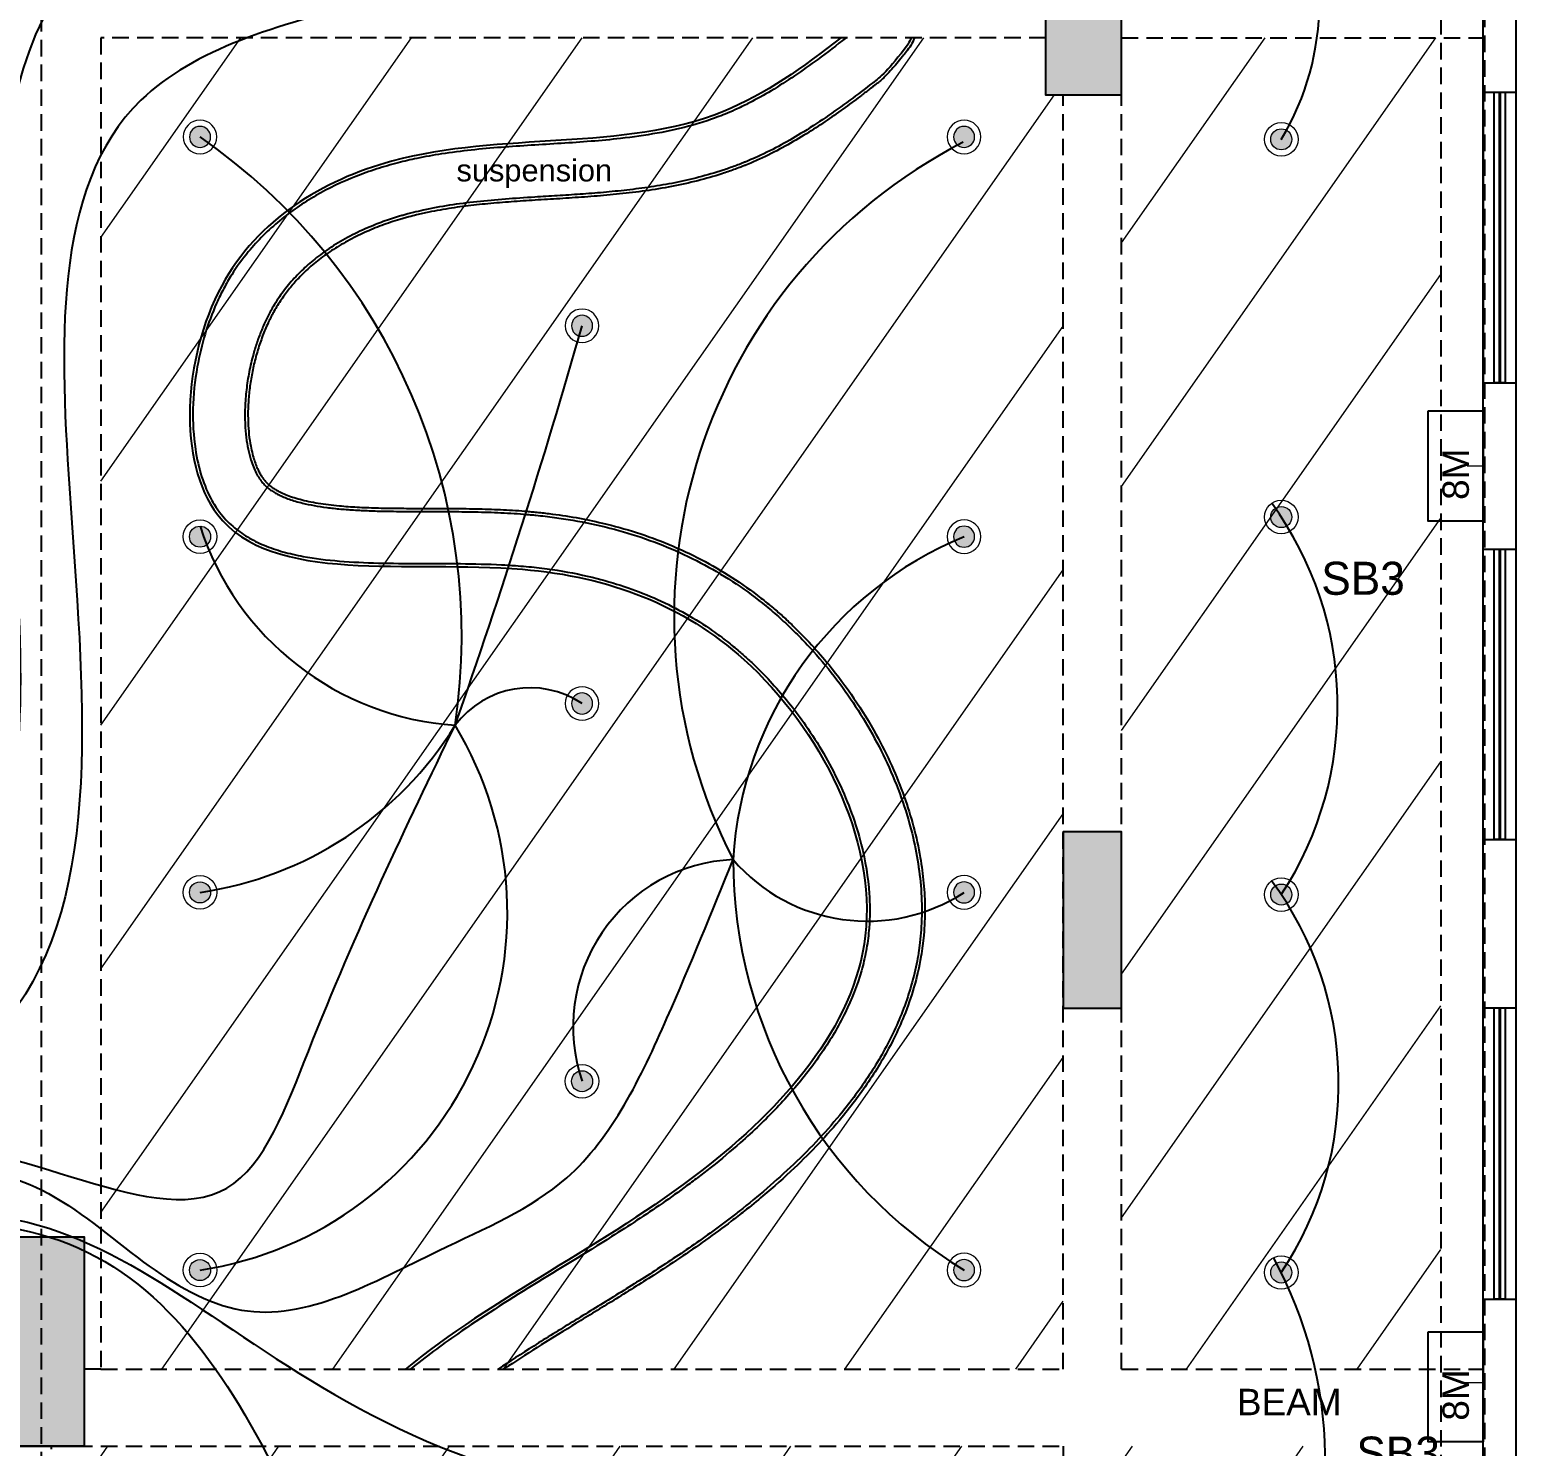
# Model space of a CAD drawing. Header units: millimetres. Extents: x 1464389 to 1998638, y -29162 to 256806.
# Drawn here: x 1777578 to 1784328, y 172210 to 178643 of the extents above; entities that cross this region are included whole.
import ezdxf

# ---------------------------------------------------------------- set-up
doc = ezdxf.new("R2010")
doc.units = ezdxf.units.MM
doc.header["$LTSCALE"] = 15
doc.linetypes.add('DASHED', pattern=[0.75, 0.5, -0.25])
doc.linetypes.add('DASHED2', pattern=[0.375, 0.25, -0.125])
doc.layers.get('0').update_dxf_attribs({"lineweight": 5})
for name, color, linetype in [('0_1.5sqmm wire', 4, 'Continuous'), ('0_COVE_loop', 30, 'Continuous'), ('A-WNDW', 4, 'Continuous'), ('GFC Columns', 6, 'Continuous'), ('GFC Walls', 14, 'Continuous'), ('GFC Windows', 5, 'Continuous'), ('S-col-3', 3, 'Continuous'), ('supended frame', 30, 'DASHED'), ('Text', 250, 'Continuous')]:
    doc.layers.add(name, color=color, linetype=linetype)
doc.layers.add('Hatch', color=252, linetype='Continuous', lineweight=15)
doc.styles.add('ARIAL', font='arial.ttf')

# ---------------------------------------------------------------- blocks, each defined once
blk = doc.blocks.new('SB')
at = {"layer": '0_1.5sqmm wire'}
blk.add_lwpolyline([(878496.5, -257695.9), (878496.5, -257945.9), (877996.5, -257945.9), (877996.5, -257695.9)], close=True, dxfattribs=at)
at = {"layer": '0_1.5sqmm wire', "insert": (878325.5, -257882.3), "char_height": 120, "attachment_point": 9, "style": 'ARIAL'}
blk.add_mtext_dynamic_manual_height_columns('\\pxt5;8M', width=2313.201, gutter_width=250, heights=[0], dxfattribs=at)
blk = doc.blocks.new('ff looping lights')
at = {"layer": '0_1.5sqmm wire'}
for centre, radius, start, end in [((989352.1, -275135.7), 1200.5, 328.89471, 31.11864), ((983900.9, -278012.2), 2757.7, 351.5662, 55.30231), ((990043, -277920.6), 2419.8, 117.22353, 207.19898), ((957053.8, -268020.9), 31348.9, 340.6332, 344.11271), ((989072, -278328.3), 1563.7, 326.75497, 36.03731), ((986717.4, -277109.5), 1310.1, 197.90726, 266.12349), ((989586.5, -279131.3), 1698.9, 112.37476, 176.47072), ((986969.2, -278671.6), 425.2, 56.28278, 143.16777), ((985235.5, -277553.4), 1639.1, 278.2526, 328.21994), ((985223.7, -279267.1), 1642.4, 278.6507, 31.18426), ((987924.1, -279786.1), 760.1, 92.51468, 198.97216), ((988500.3, -278501.8), 804.4, 220.72962, 303.11519), ((990079.9, -279022.1), 2189.1, 180.11989, 238.61346), ((989096.1, -280043.8), 1544.1, 326.23703, 36.59144), ((988653.8, -281756), 1925.8, 333.1381, 28.59484)]:
    blk.add_arc(centre, radius, start, end, dxfattribs=at)
for points in [[(983485.3, -280840.9), (983650.8, -280016.7), (984350.8, -278986.7), (984370.8, -277556.7), (984260.8, -275616.7), (984540.8, -273486.7), (985264.7, -271216), (987084.2, -270386.3)], [(983569.8, -280840.9), (984114.1, -280353.7), (985592.6, -280518), (985962.6, -279898), (986628.8, -278416.7)], [(983569.8, -280840.9), (984082.6, -280508), (984302.6, -280438), (984750.6, -280526.7), (985214.7, -280854.5), (985659.3, -281072.3), (986552.4, -280803.1), (987135.5, -280471.9), (987590.8, -279746.7), (987890.8, -279026.7)]]:
    blk.add_spline(points, degree=3, dxfattribs=at)
for points, knots in [([(983485.3, -280840.9), (983557.3, -280700.8), (983699.8, -280423.9), (984022.8, -279966.2), (984654.1, -279184.9), (984707.4, -277531.1), (984245.3, -274589.7), (987203, -274379.6), (987596.1, -273144.5), (987211.9, -272482.2)], [0, 0, 0, 0, 471.614166, 932.048743, 1686.568458, 3393.524814, 6050.835484, 7878.67574, 10168.536426, 10168.536426, 10168.536426, 10168.536426]), ([(990590.8, -273892.5), (989822.6, -274478), (988562.6, -274798), (986834.2, -274935.8), (984774.1, -275543.4), (984884, -277686.7), (985083.4, -279755.2), (983842.6, -280298), (983550.3, -280861.3), (983540.7, -280871.7)], [0, 0, 0, 0, 1482.138071, 4272.155992, 5362.201862, 7219.96934, 9719.269242, 11102.638709, 11144.564144, 11144.564144, 11144.564144, 11144.564144]), ([(983569.8, -280840.9), (985108.2, -280119.5), (985434.7, -281514), (987169.1, -281878.8), (990579.6, -281756)], [0, 0, 0, 0, 2951.569061, 2970.000848, 2970.000848, 2970.000848, 2970.000848]), ([(983569.8, -280840.9), (985122.5, -280286.7), (985592.6, -281268), (986089, -282400.8), (986092.8, -282405.5)], [0, 0, 0, 0, 2951.569061, 2970.000848, 2970.000848, 2970.000848, 2970.000848])]:
    blk.add_open_spline(points, degree=3, knots=knots, dxfattribs=at)
blk = doc.blocks.new('curved light ff')
at = {"layer": 'supended frame', "linetype": 'ByBlock', "ltscale": 50}
for points, knots in [([(989764.3, -305555.1), (989593.5, -305687.5), (989002.8, -306113.9), (987879.4, -305919.1), (986796.8, -306571.9), (986719.8, -308126), (988284.6, -307835.4), (989468.2, -308293.6), (990168.5, -309667.7), (989107.7, -310852.1), (988180.1, -311276), (987787.8, -311601.1)], [112.793094, 112.793094, 112.793094, 112.793094, 744.748369, 2267.70388, 3224.405532, 4264.194232, 5670.233334, 6756.595704, 8126.0859, 9425.241784, 10995.19016, 10995.19016, 10995.19016, 10995.19016]), ([(989787.2, -305555.1), (989744.6, -305588.3), (989701.8, -305621.1), (989589.3, -305703.9), (989519.1, -305752.4), (989414.6, -305815.1), (989381.8, -305833.4), (989330.4, -305859.9), (989311.9, -305868.9), (989278.6, -305884.3), (989263.7, -305890.9), (989236, -305902.5), (989223.1, -305907.6), (989197.3, -305917.4), (989184.3, -305922.1), (989145.1, -305935.6), (989118.7, -305943.8), (989038.9, -305966.2), (988984.8, -305978.3), (988875.1, -305998.1), (988819.6, -306005.9), (988674.8, -306022.4), (988584.7, -306028.9), (988403.6, -306040.4), (988312.5, -306045.4), (988130.8, -306059.6), (988040.2, -306068.7), (987913, -306088.4), (987875.4, -306095.2), (987809.7, -306108.9), (987781.5, -306115.4), (987737.3, -306126.8), (987721.1, -306131.2), (987688.8, -306140.5), (987672.7, -306145.4), (987624.7, -306161), (987593, -306172.3), (987499.3, -306209.4), (987438.6, -306238.4), (987322.6, -306305.1), (987267.3, -306342.9), (987164.3, -306428), (987116.5, -306475.2), (987046.3, -306560.2), (987021.2, -306594.8), (986985.4, -306651.7), (986973.3, -306672.5), (986950.5, -306715.3), (986939.7, -306737.4), (986909.4, -306805.2), (986891.9, -306852.5), (986862.5, -306949.4), (986850.7, -306999.1), (986830.4, -307112.8), (986823.8, -307177), (986820.8, -307302.8), (986824.3, -307364.3), (986839.6, -307466.2), (986849.1, -307508), (986874.2, -307586.5), (986889.8, -307623.1), (986914.5, -307667.2), (986921, -307677.7), (986932.8, -307695.4), (986938, -307702.8), (986952.4, -307721.6), (986961.8, -307732.8), (986981.7, -307753.9), (986992.1, -307763.9), (987023.7, -307791.3), (987046, -307807.2), (987093.8, -307835.9), (987119.2, -307848.5), (987173, -307870.8), (987201.4, -307880.4), (987260.5, -307897.1), (987291.3, -307904.1), (987375.4, -307919.8), (987430.4, -307926.5), (987544.6, -307935.9), (987603.8, -307938.6), (987724.7, -307941.6), (987786.5, -307942), (987911.1, -307942.3), (987974, -307942.2), (988099.2, -307943.6), (988161.6, -307945), (988244.2, -307949.2), (988265.3, -307950.4), (988302.5, -307953.1), (988318.6, -307954.4), (988350.7, -307957.3), (988366.7, -307959), (988414.2, -307964.3), (988445.5, -307968.5), (988538.1, -307983), (988598.2, -307995.3), (988752.8, -308034.8), (988844.5, -308066.6), (989019.4, -308145.5), (989102.6, -308192.6), (989203.7, -308263.3), (989225.5, -308279.4), (989265.7, -308310.8), (989284.2, -308325.9), (989316.4, -308353.4), (989330.1, -308365.6), (989357.3, -308390.5), (989370.7, -308403.2), (989410.6, -308442.2), (989436.5, -308469.3), (989512.1, -308553.4), (989559.6, -308613.3), (989661.1, -308759.2), (989712.3, -308847.3), (989797.9, -309029.4), (989832.3, -309123.3), (989875.2, -309292.7), (989887.6, -309367.8), (989894.9, -309474.5), (989895.7, -309506.5), (989894.6, -309562.2), (989893.3, -309585.9), (989889.7, -309625), (989887.9, -309640.4), (989883.6, -309671.1), (989881.1, -309686.4), (989872.5, -309732), (989865.4, -309762.1), (989838.4, -309857), (989813.5, -309920.5), (989753.2, -310044.2), (989717.7, -310104.4), (989638.1, -310221.4), (989593.9, -310278.2), (989498.7, -310388.2), (989447.6, -310441.4), (989365.9, -310519.9), (989336.9, -310546.5), (989264.5, -310610.5), (989220.5, -310647.3), (989157.5, -310697.4), (989139.1, -310711.7), (989102.3, -310739.9), (989083.7, -310753.8), (989027.8, -310795), (988990.2, -310821.8), (988876.7, -310900.4), (988800, -310950.5), (988603.3, -311075.1), (988483.1, -311147.5), (988247.6, -311292.6), (988132.5, -311365.2), (987949, -311492.7), (987877.7, -311545.6), (987809.8, -311601.1)], [95.230219, 95.230219, 95.230219, 95.230219, 252.840343, 252.840343, 505.680687, 505.680687, 618.919192, 618.919192, 681.370691, 681.370691, 730.913882, 730.913882, 773.264928, 773.264928, 815.615975, 815.615975, 900.318067, 900.318067, 1069.722253, 1069.722253, 1239.126438, 1239.126438, 1507.230882, 1507.230882, 1775.335326, 1775.335326, 2043.439769, 2043.439769, 2156.471019, 2156.471019, 2242.26635, 2242.26635, 2292.017695, 2292.017695, 2341.769039, 2341.769039, 2441.271729, 2441.271729, 2640.277107, 2640.277107, 2839.282486, 2839.282486, 3038.287865, 3038.287865, 3162.728933, 3162.728933, 3231.222375, 3231.222375, 3299.715818, 3299.715818, 3436.702702, 3436.702702, 3573.689586, 3573.689586, 3748.552039, 3748.552039, 3923.414491, 3923.414491, 4054.6745, 4054.6745, 4185.934508, 4185.934508, 4229.023004, 4229.023004, 4261.132345, 4261.132345, 4314.113043, 4314.113043, 4367.093742, 4367.093742, 4467.095737, 4467.095737, 4567.097733, 4567.097733, 4667.099729, 4667.099729, 4767.101725, 4767.101725, 4930.507502, 4930.507502, 5093.91328, 5093.91328, 5257.319057, 5257.319057, 5420.724834, 5420.724834, 5584.130612, 5584.130612, 5640.604949, 5640.604949, 5684.391044, 5684.391044, 5728.17714, 5728.17714, 5815.74933, 5815.74933, 5990.893711, 5990.893711, 6278.506206, 6278.506206, 6566.1187, 6566.1187, 6646.513067, 6646.513067, 6716.957214, 6716.957214, 6770.423062, 6770.423062, 6823.88891, 6823.88891, 6930.820606, 6930.820606, 7144.683999, 7144.683999, 7427.359972, 7427.359972, 7710.035946, 7710.035946, 7932.829316, 7932.829316, 8028.944255, 8028.944255, 8100.804842, 8100.804842, 8148.098129, 8148.098129, 8195.391416, 8195.391416, 8289.977991, 8289.977991, 8496.638961, 8496.638961, 8703.299932, 8703.299932, 8909.960902, 8909.960902, 9116.621873, 9116.621873, 9225.834649, 9225.834649, 9384.538225, 9384.538225, 9449.116461, 9449.116461, 9513.694697, 9513.694697, 9642.85117, 9642.85117, 9901.164116, 9901.164116, 10303.778987, 10303.778987, 10706.393858, 10706.393858, 10977.697182, 10977.697182, 10977.697182, 10977.697182]), ([(990069.3, -305584.1), (989976.8, -305706.5), (989943.2, -305732.9), (989874.7, -305785.8), (989839.9, -305812.3), (989768.9, -305864.8), (989732.6, -305890.8), (989658.4, -305941.6), (989620.3, -305966.4), (989548.4, -306010.3), (989514.8, -306029.6), (989445.8, -306066.3), (989410.4, -306083.8), (989361.7, -306105.6), (989349.1, -306111), (989331.9, -306118.1), (989327.5, -306120), (989318.6, -306123.6), (989314.1, -306125.3), (989300.7, -306130.6), (989291.7, -306134), (989264.8, -306144), (989246.9, -306150.3), (989192.3, -306168.3), (989155.7, -306178.9), (989082.6, -306197.8), (989046.1, -306206.1), (988973.2, -306220.5), (988936.9, -306226.8), (988864.6, -306237.7), (988828.6, -306242.4), (988756.9, -306250.6), (988721.3, -306254.1), (988650.5, -306260.3), (988615.3, -306263), (988545.4, -306267.9), (988510.7, -306270.1), (988441.9, -306274.4), (988407.8, -306276.4), (988329, -306281.4), (988284.5, -306284.3), (988197, -306291.1), (988153.9, -306295), (988069.2, -306304.1), (988027.6, -306309.5), (987946.3, -306322.1), (987906.5, -306329.4), (987852.5, -306341.3), (987837.5, -306344.8), (987814.6, -306350.5), (987806.4, -306352.6), (987792, -306356.5), (987785.7, -306358.2), (987773.1, -306361.8), (987766.8, -306363.6), (987748, -306369.2), (987735.6, -306373.1), (987698.5, -306385.3), (987674.2, -306394), (987618.6, -306416), (987587.7, -306429.7), (987527.9, -306459.3), (987499, -306475.3), (987443.5, -306509.6), (987416.9, -306527.8), (987370.3, -306563.5), (987350, -306580.5), (987311.2, -306616.3), (987292.7, -306635), (987257.8, -306674.1), (987241.3, -306694.5), (987210.3, -306737.2), (987195.9, -306759.4), (987180.1, -306786.8), (987177.8, -306790.9), (987173.7, -306798.3), (987171.9, -306801.7), (987165.8, -306813), (987161.7, -306821.1), (987149.6, -306845.9), (987141.9, -306863), (987127.3, -306898.3), (987120.5, -306916.4), (987107.8, -306953.5), (987101.9, -306972.4), (987089.2, -307018), (987082.9, -307044.9), (987072.2, -307098.9), (987068, -307126.1), (987061.6, -307180.1), (987059.6, -307207), (987057.6, -307259.5), (987057.7, -307285.2), (987059.9, -307330.4), (987061.6, -307350.1), (987066.2, -307387.9), (987069.2, -307406), (987076.4, -307440.1), (987080.5, -307456.2), (987088.7, -307482.7), (987092.6, -307493.6), (987100.7, -307513.9), (987105, -307523.2), (987113.7, -307540.1), (987118.1, -307547.7), (987123.9, -307556.7), (987125.3, -307558.7), (987127.8, -307562.3), (987128.9, -307563.9), (987130.7, -307566.2), (987131.3, -307567), (987133.1, -307569.4), (987134.3, -307570.9), (987136.8, -307573.9), (987138.1, -307575.4), (987141.9, -307579.8), (987144.6, -307582.6), (987151.3, -307589.4), (987155.6, -307593.4), (987164.7, -307601), (987169.6, -307604.8), (987180.2, -307612.3), (987185.8, -307616), (987198.1, -307623.2), (987204.6, -307626.8), (987218.7, -307633.9), (987226.3, -307637.3), (987242.3, -307644.1), (987250.8, -307647.3), (987268.8, -307653.7), (987278.3, -307656.7), (987298.2, -307662.6), (987308.7, -307665.4), (987336, -307672.1), (987353.5, -307675.7), (987390.4, -307682.4), (987409.7, -307685.4), (987450.1, -307690.6), (987471.2, -307692.9), (987514.7, -307696.8), (987537.2, -307698.4), (987583.4, -307701.1), (987607.2, -307702.2), (987655.8, -307703.9), (987680.6, -307704.5), (987741.3, -307705.5), (987777.6, -307705.8), (987851.5, -307706.2), (987889.2, -307706.2), (987965.5, -307706.4), (988004.2, -307706.5), (988082.2, -307707.4), (988121.6, -307708.1), (988200.7, -307710.7), (988240.5, -307712.4), (988299.3, -307716.2), (988318.1, -307717.6), (988344.1, -307719.8), (988351.2, -307720.4), (988365.3, -307721.7), (988372.3, -307722.4), (988393.4, -307724.5), (988407.5, -307726), (988449.4, -307730.9), (988477.1, -307734.7), (988561.8, -307747.7), (988618.1, -307758.5), (988728.9, -307784.3), (988783.4, -307799.4), (988890.3, -307834.1), (988942.8, -307853.7), (989045.6, -307897.5), (989095.9, -307921.8), (989194.2, -307975), (989242.1, -308003.9), (989335.4, -308066.5), (989380.8, -308100.2), (989446.3, -308153.7), (989467.4, -308171.9), (989509.5, -308209.6), (989530.4, -308229.2), (989571.4, -308269.4), (989591.5, -308290), (989649, -308351.6), (989685.4, -308393.9), (989754.8, -308481.5), (989787.8, -308526.9), (989850.3, -308620.4), (989879.7, -308668.5), (989934.5, -308767), (989959.8, -308817.4), (990006, -308920.3), (990026.8, -308972.7), (990063.3, -309079.2), (990079, -309133.3), (990102.1, -309231.9), (990110.6, -309276.3), (990123.4, -309365.6), (990127.8, -309410.6), (990131.9, -309501), (990131.8, -309546.4), (990128, -309610.7), (990126.4, -309629.6), (990123.5, -309656.8), (990122.6, -309665.2), (990120.4, -309682), (990119.3, -309690.3), (990115.6, -309715.3), (990112.7, -309731.9), (990102.5, -309785.2), (990093.8, -309821.5), (990073.5, -309893), (990061.8, -309928.1), (990035.8, -309996.9), (990021.5, -310030.7), (989990.5, -310097), (989973.8, -310129.5), (989938.4, -310193.2), (989919.6, -310224.4), (989880.3, -310285.5), (989859.8, -310315.5), (989817, -310374.2), (989794.9, -310403), (989737.6, -310473.7), (989701.5, -310514.9), (989627, -310594.9), (989588.4, -310633.7), (989509.4, -310708.9), (989469, -310745.3), (989386.8, -310815.9), (989345, -310850.1), (989286.8, -310895.7), (989270.8, -310908.1), (989238.7, -310932.5), (989222.7, -310944.5), (989174.3, -310980.2), (989142, -311003.4), (989046.3, -311070.4), (988982.8, -311112.8), (988856.3, -311194.6), (988793.3, -311234), (988668.8, -311311), (988607.2, -311348.6), (988486.2, -311422.7), (988426.9, -311459.3), (988313.6, -311530.9), (988259.6, -311565.9), (988207.3, -311601.1)], [0, 0, 0, 0, 123.048333, 123.048333, 246.096667, 246.096667, 369.145, 369.145, 492.193334, 492.193334, 595.439415, 595.439415, 698.685495, 698.685495, 734.097429, 734.097429, 746.493778, 746.493778, 758.890127, 758.890127, 783.682824, 783.682824, 833.26822, 833.26822, 934.119267, 934.119267, 1034.970315, 1034.970315, 1135.821363, 1135.821363, 1236.67241, 1236.67241, 1337.523458, 1337.523458, 1438.374505, 1438.374505, 1539.225553, 1539.225553, 1640.076601, 1640.076601, 1774.526726, 1774.526726, 1908.976852, 1908.976852, 2043.426977, 2043.426977, 2177.877103, 2177.877103, 2230.051048, 2230.051048, 2258.838938, 2258.838938, 2281.410557, 2281.410557, 2303.982175, 2303.982175, 2349.125413, 2349.125413, 2439.411888, 2439.411888, 2559.050473, 2559.050473, 2678.689057, 2678.689057, 2798.327642, 2798.327642, 2898.747964, 2898.747964, 2999.168287, 2999.168287, 3099.588609, 3099.588609, 3200.008932, 3200.008932, 3217.343291, 3217.343291, 3231.525363, 3231.525363, 3264.498444, 3264.498444, 3330.444605, 3330.444605, 3396.390767, 3396.390767, 3462.336928, 3462.336928, 3552.970837, 3552.970837, 3643.604745, 3643.604745, 3734.238654, 3734.238654, 3824.872563, 3824.872563, 3899.050161, 3899.050161, 3973.22776, 3973.22776, 4047.405359, 4047.405359, 4105.699666, 4105.699666, 4163.993974, 4163.993974, 4222.288281, 4222.288281, 4240.578629, 4240.578629, 4255.763236, 4255.763236, 4263.863434, 4263.863434, 4280.063831, 4280.063831, 4296.264228, 4296.264228, 4328.665021, 4328.665021, 4375.521331, 4375.521331, 4422.377641, 4422.377641, 4469.233951, 4469.233951, 4516.090262, 4516.090262, 4562.946572, 4562.946572, 4609.802882, 4609.802882, 4656.659192, 4656.659192, 4703.515502, 4703.515502, 4774.184493, 4774.184493, 4844.853483, 4844.853483, 4915.522473, 4915.522473, 4986.191463, 4986.191463, 5056.860454, 5056.860454, 5127.529444, 5127.529444, 5226.398995, 5226.398995, 5325.268546, 5325.268546, 5424.138096, 5424.138096, 5523.007647, 5523.007647, 5621.877198, 5621.877198, 5668.556273, 5668.556273, 5686.068674, 5686.068674, 5703.581074, 5703.581074, 5738.605875, 5738.605875, 5808.655476, 5808.655476, 5954.26333, 5954.26333, 6099.871185, 6099.871185, 6245.479039, 6245.479039, 6391.086893, 6391.086893, 6536.694747, 6536.694747, 6682.302601, 6682.302601, 6753.511029, 6753.511029, 6826.026285, 6826.026285, 6898.541541, 6898.541541, 7037.745749, 7037.745749, 7176.949956, 7176.949956, 7316.154164, 7316.154164, 7455.358371, 7455.358371, 7594.562579, 7594.562579, 7733.766787, 7733.766787, 7845.464628, 7845.464628, 7957.16247, 7957.16247, 8068.860312, 8068.860312, 8115.17308, 8115.17308, 8135.842304, 8135.842304, 8156.511527, 8156.511527, 8197.849975, 8197.849975, 8290.611376, 8290.611376, 8383.372777, 8383.372777, 8476.134178, 8476.134178, 8568.895579, 8568.895579, 8661.65698, 8661.65698, 8754.418381, 8754.418381, 8847.179782, 8847.179782, 8986.997931, 8986.997931, 9126.816081, 9126.816081, 9266.63423, 9266.63423, 9406.45238, 9406.45238, 9459.338087, 9459.338087, 9512.223794, 9512.223794, 9617.995209, 9617.995209, 9824.610834, 9824.610834, 10031.226459, 10031.226459, 10237.842084, 10237.842084, 10444.45771, 10444.45771, 10642.786708, 10642.786708, 10642.786708, 10642.786708]), ([(990082, -305590), (990067.2, -305609.8), (990054.9, -305625.8), (990024.9, -305663.7), (990009, -305682.6), (989985.8, -305708.6), (989977.4, -305717.5), (989961.9, -305733), (989954.8, -305739.6), (989941.6, -305751.3), (989935.4, -305756.4), (989926.1, -305763.8), (989922.7, -305766.4), (989917.9, -305770.2), (989916.3, -305771.4), (989913.1, -305773.8), (989911.5, -305775.1), (989906.8, -305778.7), (989903.6, -305781.2), (989894.1, -305788.5), (989887.7, -305793.4), (989868.5, -305808.1), (989855.6, -305817.9), (989816.6, -305847.1), (989790.2, -305866.6), (989736.5, -305905), (989709.2, -305924), (989653.6, -305961.3), (989625.3, -305979.6), (989564.3, -306017.1), (989531.6, -306036.1), (989464.4, -306072.5), (989430, -306089.9), (989383.6, -306111.2), (989372.6, -306116.1), (989352, -306125), (989342.5, -306128.9), (989328.5, -306134.7), (989323.9, -306136.5), (989314.9, -306140.1), (989310.3, -306141.9), (989296.7, -306147.1), (989287.7, -306150.5), (989260.4, -306160.4), (989242.2, -306166.7), (989187.6, -306184.3), (989151.2, -306194.7), (989074.9, -306214.1), (989035, -306222.8), (988955.5, -306237.9), (988916, -306244.4), (988837.3, -306255.5), (988798.2, -306260.2), (988720.4, -306268.3), (988681.8, -306271.7), (988605.2, -306277.8), (988567.2, -306280.4), (988491.9, -306285.3), (988454.6, -306287.6), (988380.7, -306292.1), (988344.1, -306294.4), (988271.9, -306299.3), (988236.3, -306302), (988165.9, -306308), (988131.2, -306311.4), (988063, -306319.1), (988029.4, -306323.5), (987961.1, -306333.9), (987926.5, -306340), (987874, -306350.8), (987855.5, -306354.9), (987825.7, -306362.1), (987814.1, -306365.1), (987795.7, -306370), (987788.7, -306371.9), (987774.8, -306375.9), (987767.9, -306377.9), (987747.2, -306384.1), (987733.5, -306388.4), (987692.8, -306402.1), (987666.1, -306412), (987613.9, -306433.4), (987588.4, -306444.9), (987536.9, -306470.5), (987511, -306484.7), (987462.9, -306513.8), (987440.5, -306528.6), (987397.7, -306559.6), (987377.3, -306575.8), (987338.3, -306609.8), (987319.8, -306627.5), (987287.8, -306661.1), (987274, -306676.8), (987247.8, -306709.2), (987235.4, -306726), (987211.8, -306760.8), (987200.6, -306778.9), (987188.2, -306800.9), (987186.4, -306804.3), (987182.7, -306811.1), (987180.9, -306814.5), (987177.3, -306821.4), (987175.5, -306824.9), (987170.2, -306835.4), (987166.8, -306842.6), (987154.5, -306868.9), (987146.2, -306888.7), (987130.6, -306929.5), (987123.4, -306950.5), (987110.4, -306993.4), (987104.5, -307015.3), (987094.1, -307059.5), (987089.7, -307081.8), (987082.2, -307126.4), (987079.2, -307148.8), (987074.7, -307193.1), (987073.2, -307215.1), (987071.7, -307258.5), (987071.8, -307279.9), (987073.2, -307320.1), (987074.6, -307338.9), (987078.5, -307375), (987081.1, -307392.3), (987086.7, -307421.9), (987089.5, -307434.5), (987095.2, -307456.3), (987098, -307465.7), (987103.9, -307483.5), (987107, -307492), (987113.4, -307507.7), (987116.7, -307515), (987123, -307527.7), (987125.9, -307533.2), (987131.9, -307543.3), (987134.9, -307548), (987139, -307553.9), (987140.1, -307555.5), (987141.9, -307557.8), (987142.4, -307558.5), (987144.1, -307560.7), (987145.2, -307562.1), (987149.1, -307566.8), (987151.9, -307570), (987157.9, -307576.3), (987161.1, -307579.3), (987167.7, -307585.3), (987171.2, -307588.3), (987178.8, -307594.1), (987182.8, -307597), (987191.4, -307602.8), (987195.9, -307605.7), (987205.7, -307611.4), (987210.9, -307614.2), (987224.5, -307621.1), (987233.2, -307625.1), (987252.2, -307632.9), (987262.5, -307636.7), (987284.4, -307644), (987296.1, -307647.5), (987320.9, -307654.1), (987333.9, -307657.2), (987361.4, -307663), (987375.8, -307665.6), (987405.7, -307670.6), (987421.3, -307672.8), (987453.5, -307676.9), (987470.2, -307678.7), (987513.2, -307682.7), (987540.1, -307684.6), (987595.8, -307687.7), (987624.6, -307688.9), (987683.7, -307690.6), (987714.1, -307691.1), (987776, -307691.8), (987807.6, -307692), (987871.7, -307692.2), (987904.3, -307692.2), (987974.1, -307692.4), (988011.4, -307692.6), (988087.1, -307693.5), (988125.5, -307694.2), (988182.2, -307696.1), (988200.4, -307696.8), (988255.2, -307699.3), (988291.8, -307701.5), (988336.5, -307705.1), (988344.4, -307705.7), (988360.2, -307707.1), (988368.1, -307707.9), (988396.9, -307710.7), (988417.7, -307713), (988479.9, -307720.8), (988520.9, -307726.9), (988601.9, -307741.3), (988642, -307749.6), (988734, -307771.3), (988785.5, -307785.6), (988886.5, -307818), (988935.9, -307836.1), (989033.9, -307876.9), (989082.4, -307899.6), (989177.3, -307949.3), (989223.7, -307976.3), (989314.2, -308034.6), (989358.2, -308065.9), (989420, -308114.1), (989438.8, -308129.3), (989472.4, -308157.8), (989487.4, -308170.8), (989517, -308197.6), (989531.6, -308211.2), (989574.9, -308252.8), (989603, -308281.5), (989657.7, -308340.9), (989684.3, -308371.5), (989749.9, -308451.7), (989787.8, -308502.5), (989859.1, -308607.7), (989892.4, -308662), (989949, -308764.8), (989973, -308812.8), (990015.6, -308907.4), (990034.4, -308954), (990067.2, -309046.1), (990081.4, -309091.6), (990105.9, -309183.7), (990116.2, -309230.3), (990130.9, -309315.7), (990136, -309354.5), (990143.1, -309432.4), (990145.1, -309471.6), (990145.4, -309550.2), (990143.9, -309589.6), (990139.7, -309637.1), (990138.9, -309645.1), (990137.1, -309661.2), (990136.2, -309669.3), (990132.9, -309694.3), (990130.4, -309711.1), (990119.5, -309774.7), (990108.8, -309820.7), (990082.8, -309910.5), (990067.5, -309954.5), (990036.5, -310031.2), (990021.6, -310064.4), (989989.6, -310129.6), (989972.5, -310161.5), (989936.3, -310224), (989917.2, -310254.7), (989877.3, -310314.8), (989856.6, -310344.2), (989813.5, -310401.9), (989791.2, -310430.1), (989734.7, -310498.4), (989699.7, -310537.8), (989627.5, -310614.4), (989590.2, -310651.5), (989505.9, -310731.3), (989458.5, -310773.4), (989382.2, -310837.6), (989353.9, -310860.6), (989305.8, -310898.7), (989286, -310914.1), (989227.4, -310958.8), (989188.3, -310987.4), (989110.1, -311043.2), (989070.8, -311070.2), (988992.3, -311123), (988953.1, -311148.7), (988853.1, -311213.1), (988792.5, -311251), (988675.1, -311323.5), (988618.2, -311358.2), (988508.4, -311425.5), (988455.4, -311458.1), (988352.6, -311522.6), (988302.7, -311554.5), (988247, -311591.4), (988239.7, -311596.3), (988232.4, -311601.1)], [0, 0, 0, 0, 17.900318, 17.900318, 47.759149, 47.759149, 68.139901, 68.139901, 88.520653, 88.520653, 108.901405, 108.901405, 120.736636, 120.736636, 126.412392, 126.412392, 132.088147, 132.088147, 143.439657, 143.439657, 166.142678, 166.142678, 211.54872, 211.54872, 302.360804, 302.360804, 393.172888, 393.172888, 483.984972, 483.984972, 584.37968, 584.37968, 684.774389, 684.774389, 715.906215, 715.906215, 742.174694, 742.174694, 754.617145, 754.617145, 767.059596, 767.059596, 791.944498, 791.944498, 841.714303, 841.714303, 941.253911, 941.253911, 1050.66622, 1050.66622, 1160.078528, 1160.078528, 1269.490837, 1269.490837, 1378.903146, 1378.903146, 1488.315455, 1488.315455, 1597.727763, 1597.727763, 1707.140072, 1707.140072, 1816.552381, 1816.552381, 1925.96469, 1925.96469, 2035.376998, 2035.376998, 2152.315921, 2152.315921, 2216.840127, 2216.840127, 2257.981346, 2257.981346, 2283.115954, 2283.115954, 2308.250562, 2308.250562, 2358.519779, 2358.519779, 2459.058212, 2459.058212, 2559.596645, 2559.596645, 2667.81029, 2667.81029, 2768.452428, 2768.452428, 2868.077382, 2868.077382, 2967.702337, 2967.702337, 3048.923507, 3048.923507, 3130.144676, 3130.144676, 3211.365845, 3211.365845, 3225.834495, 3225.834495, 3240.303145, 3240.303145, 3254.771795, 3254.771795, 3283.709095, 3283.709095, 3359.358085, 3359.358085, 3435.007074, 3435.007074, 3510.656063, 3510.656063, 3586.305052, 3586.305052, 3661.954041, 3661.954041, 3737.60303, 3737.60303, 3814.161351, 3814.161351, 3885.351064, 3885.351064, 3956.540777, 3956.540777, 4013.551751, 4013.551751, 4060.907093, 4060.907093, 4108.262436, 4108.262436, 4155.617778, 4155.617778, 4197.329471, 4197.329471, 4239.041165, 4239.041165, 4255.767288, 4255.767288, 4263.849901, 4263.849901, 4280.015128, 4280.015128, 4318.760249, 4318.760249, 4357.505369, 4357.505369, 4396.25049, 4396.25049, 4434.99561, 4434.99561, 4473.740731, 4473.740731, 4512.485851, 4512.485851, 4568.994504, 4568.994504, 4625.503157, 4625.503157, 4682.01181, 4682.01181, 4738.520463, 4738.520463, 4795.029117, 4795.029117, 4851.53777, 4851.53777, 4908.046423, 4908.046423, 4993.192092, 4993.192092, 5078.337761, 5078.337761, 5163.48343, 5163.48343, 5248.629099, 5248.629099, 5333.774767, 5333.774767, 5428.931958, 5428.931958, 5525.054189, 5525.054189, 5570.250211, 5570.250211, 5660.642254, 5660.642254, 5680.142263, 5680.142263, 5699.642272, 5699.642272, 5751.422579, 5751.422579, 5854.983193, 5854.983193, 5958.543807, 5958.543807, 6095.330158, 6095.330158, 6231.164575, 6231.164575, 6369.753342, 6369.753342, 6508.342108, 6508.342108, 6646.930875, 6646.930875, 6708.335251, 6708.335251, 6758.624396, 6758.624396, 6808.913541, 6808.913541, 6909.491831, 6909.491831, 7010.070121, 7010.070121, 7166.321457, 7166.321457, 7322.572794, 7322.572794, 7454.053305, 7454.053305, 7577.052584, 7577.052584, 7694.002507, 7694.002507, 7810.952431, 7810.952431, 7906.727395, 7906.727395, 8002.502359, 8002.502359, 8098.277324, 8098.277324, 8117.849944, 8117.849944, 8137.422564, 8137.422564, 8178.815046, 8178.815046, 8294.465498, 8294.465498, 8410.11595, 8410.11595, 8501.423927, 8501.423927, 8592.731905, 8592.731905, 8684.039882, 8684.039882, 8775.347859, 8775.347859, 8866.655836, 8866.655836, 9000.529155, 9000.529155, 9134.402473, 9134.402473, 9296.758657, 9296.758657, 9390.975483, 9390.975483, 9456.073665, 9456.073665, 9583.688894, 9583.688894, 9711.304123, 9711.304123, 9838.919352, 9838.919352, 10037.650398, 10037.650398, 10228.357773, 10228.357773, 10412.27167, 10412.27167, 10593.480718, 10593.480718, 10620.966246, 10620.966246, 10620.966246, 10620.966246]), ([(990082.9, -305555.1), (990078.5, -305564.5), (990074.1, -305573.8), (990069.6, -305583.4), (990069.4, -305583.7), (990069.3, -305584.1)], [12585.170104, 12585.170104, 12585.170104, 12585.170104, 12606.847521, 12606.847521, 12607.613198, 12607.613198, 12607.613198, 12607.613198])]:
    blk.add_open_spline(points, degree=3, knots=knots, dxfattribs=at)
blk.add_open_spline([(990098.3, -305555.1), (990092.9, -305566.8), (990087.4, -305578.4), (990082, -305590)], degree=3, dxfattribs=at)
blk = doc.blocks.new('mot cob 12w')
h = blk.add_hatch(color=219)
h.dxf.hatch_style = 1
h.set_gradient(color1=(100, 33, 101), color2=(248, 215, 49), name='HEMISPHERICAL')
h.paths.add_polyline_path([(-161097.6, 77016.2, 1), (-161193.2, 77016.2, 1)])
for radius in [76.2, 47.8]:
    blk.add_circle((-161145.4, 77016.2), radius)
blk = doc.blocks.new('LIGHTS 12W')
at = {"xscale": -1, "rotation": 359.9999999999894}
for p in [(815701.3, 73283.7), (819170.3, 73283.7), (817435.8, 72426), (819170.3, 71468.4), (817435.8, 70710.7), (819170.3, 69853), (819170.3, 68137.7)]:
    blk.add_blockref('mot cob 12w', p, dxfattribs=at)
for p in [(1142901.3, 73272.7), (1142901.2, 71557.5), (1137992.1, 71468.4), (1137992.1, 69853), (1142901.2, 69843), (1137992.1, 68137.7), (1142901.2, 68126.7)]:
    blk.add_blockref('mot cob 12w', p)
at = {"rotation": 180.0000000000106}
blk.add_blockref('mot cob 12w', (817435.8, 223027.7), dxfattribs=at)

msp = doc.modelspace()

# ---------------------------------------------------------------- hatches: boundary and pattern name
at = {"layer": 'Hatch', "true_color": 0xa953a0}
h = msp.add_hatch(dxfattribs=at)
h.set_pattern_fill('ANSI31', color=215, scale=200, angle=10)
h.set_pattern_definition([(55, (1354599.74, 192024.73), (-520.16155, 364.221), [])])
h.paths.add_polyline_path([(1761949.8, 187591.3), (1761961, 187662.6), (1760661.7, 187871.9), (1760661.7, 185995.3), (1772309.8, 185995.4)])
h.paths.add_polyline_path([(1770078.7, 186339.1), (1770102, 186487.2), (1770102.2, 186487.2), (1770078.9, 186339)], flags=16)
h.paths.add_polyline_path([(1767227.7, 185695.3), (1762982.4, 185695.3), (1762982.4, 184283.5), (1767227.7, 184283.5)])
h.paths.add_polyline_path([(1762382.3, 185695.3), (1760957.4, 185695.3), (1760957.4, 184283.5), (1762382.3, 184283.5)])
h.paths.add_polyline_path([(1767227.7, 183983.5), (1762982.4, 183983.5), (1762982.4, 177123.7), (1767227.7, 177123.7)])
h.paths.add_polyline_path([(1772446.7, 183983.5), (1767827.7, 183983.5), (1767827.7, 172545.3), (1772446.7, 172545.3)])
h.paths.add_polyline_path([(1777031.6, 183983.5), (1773046.7, 183983.5), (1773046.7, 173160.3), (1777031.6, 173160.3)])
h.paths.add_polyline_path([(1777031.6, 185073.6), (1773046.7, 185699.1), (1773046.7, 184283.5), (1777031.6, 184283.5)])
h.paths.add_polyline_path([(1782330.7, 184451.6), (1781572.4, 184568.5), (1781572.4, 184568.4), (1779862.8, 184831.8), (1777631.6, 185133.9), (1777631.6, 184283.5), (1782330.7, 184283.5)])
h.paths.add_polyline_path([(1782270.7, 182421.4), (1782190.7, 182421.4), (1782190.7, 182769.5), (1777631.6, 182769.5), (1777631.6, 178906.3), (1782190.7, 178906.3), (1782190.7, 179147.3), (1782270.7, 179147.3)])
h.paths.add_polyline_path([(1783985.7, 182996.4), (1782535.7, 182996.4), (1782535.7, 178906.3), (1783985.7, 178906.3)])
h.paths.add_polyline_path([(1783985.7, 178606.3), (1782535.7, 178606.3), (1782535.7, 172560.3), (1783985.7, 172560.3)])
h.paths.add_polyline_path([(1782270.7, 178347.3), (1782190.7, 178347.3), (1782190.7, 178606.3), (1777901.7, 178606.3), (1777901.7, 172560.3), (1782270.7, 172560.3)])
h.paths.add_polyline_path([(1782270.7, 172210.3), (1777676.7, 172210.3), (1777676.7, 170259.9), (1782270.7, 170259.9)])
h.paths.add_polyline_path([(1783985.7, 172210.3), (1782535.7, 172210.3), (1782535.7, 170259.9), (1783985.7, 170259.9)])
h.paths.add_polyline_path([(1767227.7, 176523.7), (1762982.4, 176523.7), (1762982.4, 172550.1), (1767227.7, 172550.1)])
h.paths.add_polyline_path([(1762607.4, 172250), (1760661.7, 172250), (1760661.7, 170259.9), (1762607.4, 170259.9)])
h.paths.add_polyline_path([(1768232.7, 172195.3), (1767752.7, 172195.3), (1767277.7, 172195.3), (1767277.7, 172250.1), (1762982.4, 172250.1), (1762982.4, 170259.9), (1768232.7, 170259.9)])
h.paths.add_polyline_path([(1767692.7, 169963.5), (1767692.7, 170018.5), (1767692.7, 170059.9), (1763207.4, 170059.9), (1763207.4, 170059.8), (1762457.4, 170059.8), (1760661.7, 170059.9), (1760661.7, 169474.5), (1761311.7, 169474.5), (1761311.7, 168974.5), (1767692.7, 168974.5), (1767692.7, 169059.5)])
h.paths.add_polyline_path([(1775355.7, 173160.3), (1773046.7, 173160.3), (1773046.7, 172545.3), (1775355.7, 172545.3)])
h.paths.add_polyline_path([(1778850.5, 170142.9), (1779121.1, 170142.9), (1779121.1, 170297.5), (1778850.5, 170297.5)])
h.paths.add_polyline_path([(1781258.3, 170144.1), (1781470.6, 170144.1), (1781470.6, 170298.7), (1781258.3, 170298.7)])
h.paths.add_polyline_path([(1767718.4, 169061.9), (1767718.4, 169215.9), (1767563.9, 169215.9), (1767563.9, 169061.9)])
at = {"layer": 'S-col-3', "lineweight": -3, "ltscale": 0.15}
h = msp.add_hatch(color=1, dxfattribs=at)
h.dxf.hatch_style = 1
h.paths.add_polyline_path([(1782190.7, 178347.3), (1782535.7, 178347.3), (1782535.7, 179147.3), (1782190.7, 179147.3)])
h = msp.add_hatch(color=1, dxfattribs=at)
h.dxf.hatch_style = 1
h.paths.add_polyline_path([(1782270.7, 174200.3), (1782535.7, 174200.3), (1782535.7, 175000.3), (1782270.7, 175000.3)])
h = msp.add_hatch(color=1, dxfattribs=at)
h.dxf.hatch_style = 1
h.paths.add_polyline_path([(1777376.7, 172210.3), (1777826.7, 172210.3), (1777826.7, 173160.3), (1777376.7, 173160.3)])

# ---------------------------------------------------------------- linework, layer by layer
for p, q in [((1784177.7, 176661.8), (1784105.2, 176661.8)), ((1784177.7, 172878.3), (1784177.7, 174201.3)), ((1784327.7, 172878.3), (1784327.7, 174201.3)), ((1784177.7, 172498.3), (1784092.3, 172498.3))]:
    msp.add_line(p, q)
at = {"layer": 'A-WNDW', "ltscale": 0.5}
for points in [[(1784227.7, 177039.3), (1784227.7, 178359.3), (1784277.7, 178359.3), (1784277.7, 177039.3)], [(1784227.7, 174966.3), (1784227.7, 176284.3), (1784277.7, 176284.3), (1784277.7, 174966.3)], [(1784227.7, 172878.3), (1784227.7, 174201.3), (1784277.7, 174201.3), (1784277.7, 172878.3)]]:
    msp.add_lwpolyline(points, close=True, dxfattribs=at)
at = {"layer": 'A-WNDW', "ltscale": 0.5, "const_width": 14.1}
for points in [[(1784252.7, 177039.3), (1784252.7, 178359.3)], [(1784252.7, 174966.3), (1784252.7, 176284.3)], [(1784252.7, 172878.3), (1784252.7, 174201.3)]]:
    msp.add_lwpolyline(points, dxfattribs=at)
at = {"layer": 'GFC Columns'}
for points in [[(1782535.7, 179147.3), (1782190.7, 179147.3), (1782190.7, 178347.3), (1782535.7, 178347.3)], [(1782535.7, 179147.3), (1782190.7, 179147.3), (1782190.7, 178347.3), (1782535.7, 178347.3)], [(1782270.7, 174200.3), (1782535.7, 174200.3), (1782535.7, 175000.3), (1782270.7, 175000.3)], [(1782270.7, 174200.3), (1782535.7, 174200.3), (1782535.7, 175000.3), (1782270.7, 175000.3)]]:
    msp.add_lwpolyline(points, close=True, dxfattribs=at)
at = {"layer": 'GFC Walls'}
for p, q in [((1784327.7, 169879.3), (1784327.7, 183219.3)), ((1784177.7, 177039.3), (1784177.7, 179114.3)), ((1784177.7, 177054.3), (1784177.7, 178372.3)), ((1784177.7, 177039.3), (1784177.7, 178359.3)), ((1784177.7, 178359.3), (1784177.7, 177604.3)), ((1784177.7, 178359.3), (1784327.7, 178359.3)), ((1784177.7, 174201.3), (1784177.7, 177039.3)), ((1784177.7, 177039.3), (1784327.7, 177039.3)), ((1784177.7, 177039.3), (1784327.7, 177039.3)), ((1784177.7, 176284.3), (1784327.7, 176284.3)), ((1784177.7, 172878.3), (1784177.7, 174966.3)), ((1784177.7, 174966.3), (1784327.7, 174966.3)), ((1784177.7, 174201.3), (1784327.7, 174201.3)), ((1784177.7, 174201.3), (1784327.7, 174201.3)), ((1784177.7, 170799.3), (1784177.7, 172878.3)), ((1784177.7, 172878.3), (1784327.7, 172878.3)), ((1777826.7, 172210.3), (1777376.7, 172210.3))]:
    msp.add_line(p, q, dxfattribs=at)
at = {"layer": 'GFC Walls', "color": 252, "linetype": 'DASHED2', "ltscale": 20, "true_color": 0x939598}
msp.add_line((1777901.7, 172560.3), (1777826.7, 172560.3), dxfattribs=at)
for points in [[(1777631.6, 170309.5), (1777631.6, 185276.1)], [(1784185.7, 169879.3), (1784185.7, 184283.5)], [(1783985.7, 183983.5), (1783985.7, 170259.9)], [(1782190.7, 178606.3), (1777901.7, 178606.3), (1777901.7, 172560.3), (1782270.7, 172560.3), (1782270.7, 178347.3)], [(1782535.7, 178606.3), (1784177.7, 178606.3)], [(1782535.7, 172560.3), (1782535.7, 178606.3)], [(1782535.7, 172560.3), (1784177.7, 172560.3)], [(1777676.7, 170059.9), (1777676.7, 172210.3), (1782270.7, 172210.3), (1782270.7, 170259.9), (1777676.7, 170259.9)]]:
    msp.add_lwpolyline(points, dxfattribs=at)
at = {"layer": 'GFC Walls'}
msp.add_lwpolyline([(1777376.7, 172210.3), (1777826.7, 172210.3), (1777826.7, 173160.3), (1777376.7, 173160.3), (1777376.7, 172210.3)], dxfattribs=at)
at = {"layer": 'GFC Windows'}
msp.add_line((1784177.7, 177794.3), (1784177.7, 177039.3), dxfattribs=at)

# ---------------------------------------------------------------- block references
at = {"color": 2}
msp.add_blockref('LIGHTS 12W', (801505, 27856.4), dxfattribs=at)
at = {"rotation": 90}
for p in [(1526231.8, -701584.7), (1526231.8, -705766.2)]:
    msp.add_blockref('SB', p, dxfattribs=at)
at = {"layer": '0_COVE_loop'}
for name, p in [('ff looping lights', (792881, 453901.1)), ('curved light ff', (791497.4, 484161.4))]:
    msp.add_blockref(name, p, dxfattribs=at)

# ---------------------------------------------------------------- texts
at = {"layer": '0_1.5sqmm wire'}
for p in [(1783442.5, 176077), (1783601.9, 172104.2)]:
    msp.add_text('SB3', height=150, dxfattribs=at).set_placement(p)
at = {"layer": 'Text', "color": 240, "ltscale": 0.25, "true_color": 0xed1f24, "insert": (1779218, 178054.3), "char_height": 100, "attachment_point": 1, "style": 'ARIAL'}
msp.add_mtext_dynamic_manual_height_columns('\\pxqc;suspension', width=1302.77, gutter_width=250, heights=[0], dxfattribs=at)
at = {"layer": 'Text', "ltscale": 0.25, "insert": (1783059.4, 172351.2), "char_height": 120, "attachment_point": 7, "style": 'ARIAL'}
msp.add_mtext_dynamic_manual_height_columns('\\pxt5;BEAM', width=2313.201, gutter_width=250, heights=[0], dxfattribs=at)

doc.saveas('drawing.dxf')
